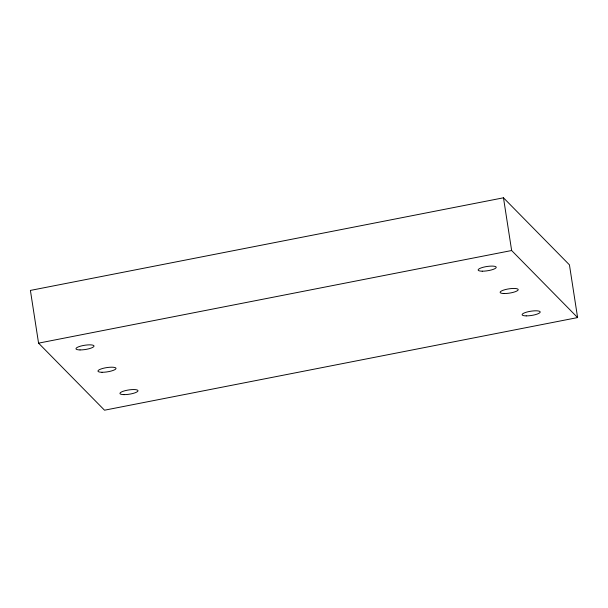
<?xml version="1.0" encoding="UTF-8"?>
<svg xmlns="http://www.w3.org/2000/svg" width="608" height="608" viewBox="0 0 608 608"><rect width="100%" height="100%" fill="white"/><g stroke="black" fill="none" stroke-linecap="round" stroke-linejoin="round"><path stroke-width="0.91" d="M503.477 197.798L30.4 290.419L38.562 343.148L104.523 410.202L577.6 317.581L569.438 264.852L503.477 197.798L511.64 250.526L577.6 317.581M38.562 343.148L511.64 250.526M504.214 293.535A9.15 2.151 -8.8 0 0 518.214 289.796A9.15 2.151 -8.8 0 0 505.119 289.636A9.15 2.151 -8.8 0 0 504.214 293.535M482.228 271.183A9.15 2.151 -8.8 0 0 496.227 267.444A9.15 2.151 -8.8 0 0 483.132 267.284A9.15 2.151 -8.8 0 0 482.228 271.183M123.994 394.63A9.15 2.151 -8.8 0 0 138.001 390.891A9.15 2.151 -8.8 0 0 124.906 390.739A9.15 2.151 -8.8 0 0 123.994 394.63M526.201 315.886A9.15 2.151 -8.8 0 0 540.2 312.147A9.15 2.151 -8.8 0 0 527.106 311.988A9.15 2.151 -8.8 0 0 526.201 315.886M102.007 372.278A9.15 2.151 -8.8 0 0 116.014 368.539A9.15 2.151 -8.8 0 0 102.919 368.387A9.15 2.151 -8.8 0 0 102.007 372.278M80.02 349.927A9.15 2.151 -8.8 0 0 94.027 346.188A9.15 2.151 -8.8 0 0 80.932 346.036A9.15 2.151 -8.8 0 0 80.02 349.927"/></g></svg>
